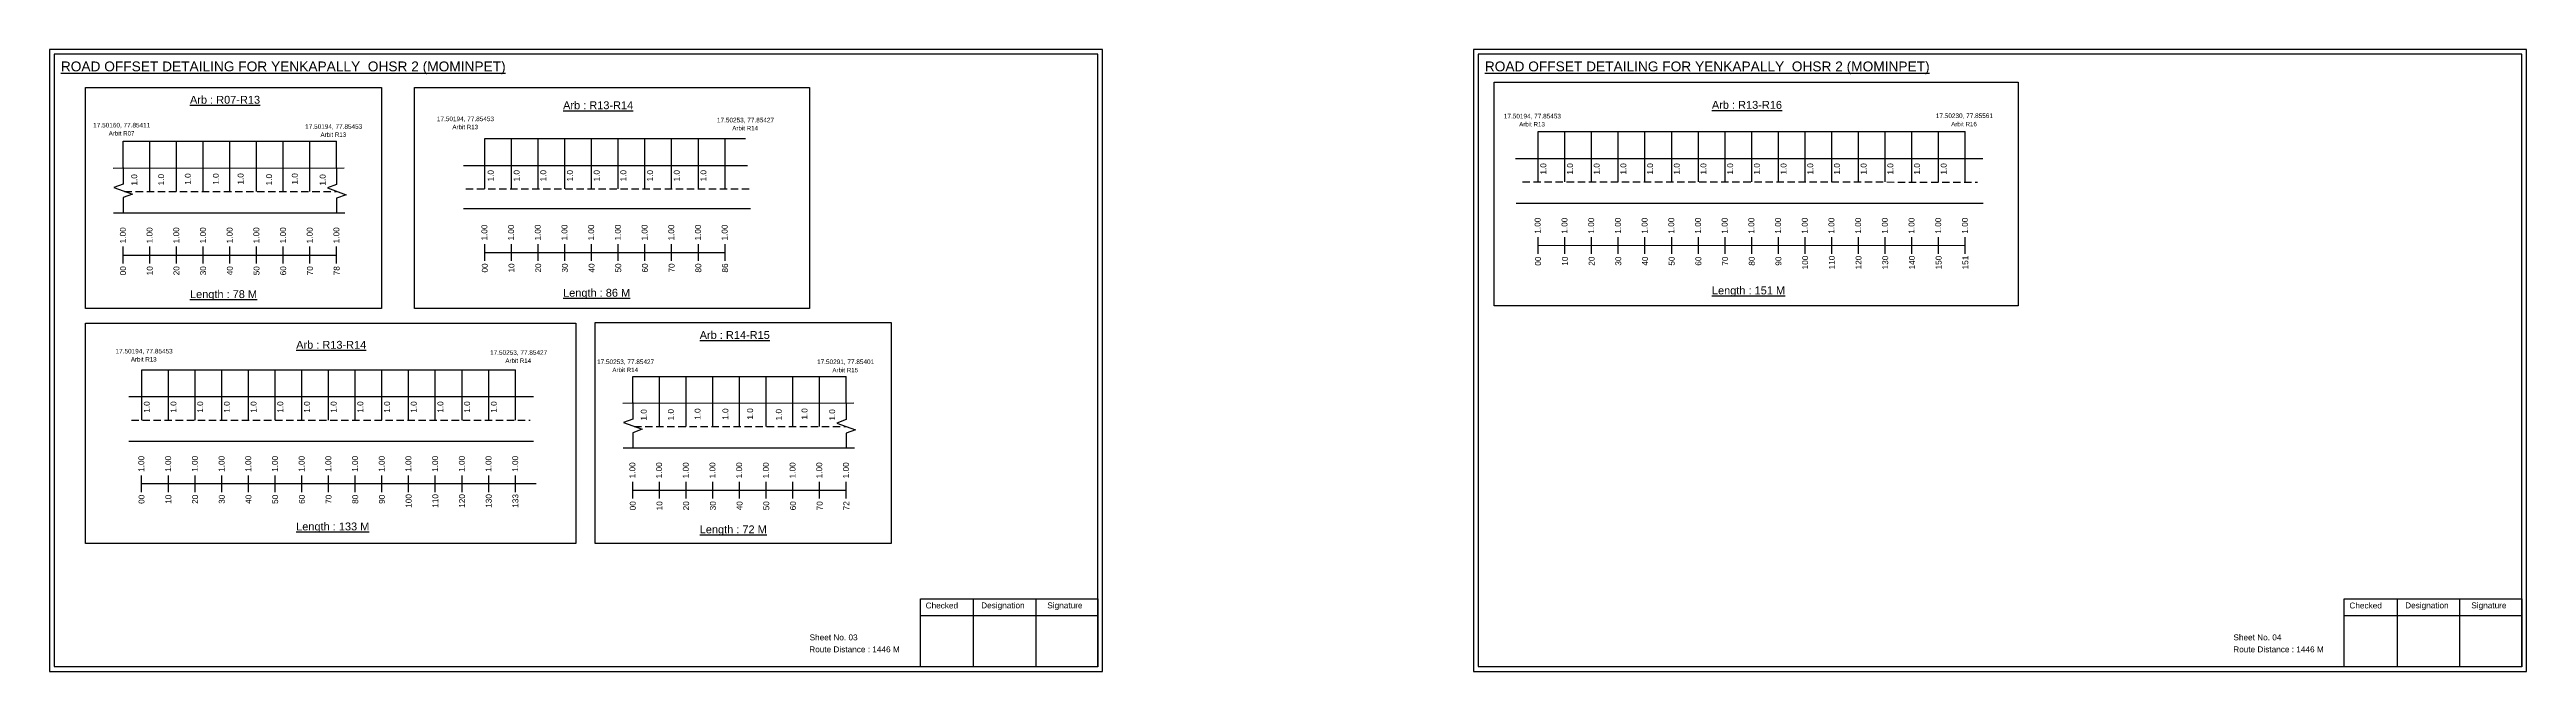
# Model space of a CAD drawing. Header units: inches. Extents: x -117 to 51867, y -12715 to 3423.
# Drawn here: x 47133 to 48395, y -2533 to -2216 of the extents above; entities that cross this region are included whole.
import ezdxf

# ---------------------------------------------------------------- set-up
doc = ezdxf.new("R2010")
doc.units = ezdxf.units.IN
doc.header["$MEASUREMENT"] = 0
doc.linetypes.add('DASHED2', pattern=[0.375, 0.25, -0.125])
doc.layers.add('PDF_Geometry', color=7, linetype='Continuous')
doc.layers.add('PDF_Text', color=5, linetype='Continuous')
doc.styles.add('PDF Arial', font='arial.ttf')
doc.styles.get("Standard").update_dxf_attribs({"font": 'arial.ttf'})

msp = doc.modelspace()

# ---------------------------------------------------------------- linework, layer by layer
at = {"color": 5}
for p, q in [((47891.8, -2257.6), (48109.4, -2257.6)), ((47170.8, -2262.5), (47279.6, -2262.5)), ((47355.1, -2261.2), (47487.9, -2261.2)), ((47180.3, -2379), (47370.7, -2379)), ((47430.5, -2382.3), (47539.3, -2382.3))]:
    msp.add_line(p, q, dxfattribs=at)
for p, q in [((47891.8, -2283.2), (47891.8, -2257.6)), ((47905.4, -2283.2), (47905.4, -2257.6)), ((47919, -2283.2), (47919, -2257.6)), ((47932.6, -2283.2), (47932.6, -2257.6)), ((47946.2, -2283.2), (47946.2, -2257.6)), ((47959.8, -2283.2), (47959.8, -2257.6)), ((47973.4, -2283.2), (47973.4, -2257.6)), ((47987, -2283.2), (47987, -2257.6)), ((48000.6, -2283.2), (48000.6, -2257.6)), ((48014.2, -2283.2), (48014.2, -2257.6)), ((48027.8, -2283.2), (48027.8, -2257.6)), ((48041.4, -2283.2), (48041.4, -2257.6)), ((48055, -2283.2), (48055, -2257.6)), ((48068.6, -2283.2), (48068.6, -2257.6)), ((48082.2, -2283.2), (48082.2, -2257.6)), ((48095.8, -2283.2), (48095.8, -2257.6)), ((48109.4, -2283.2), (48109.4, -2257.6)), ((47170.8, -2276.2), (47170.8, -2262.5)), ((47184.4, -2288.1), (47184.4, -2262.5)), ((47198, -2288.1), (47198, -2262.5)), ((47211.6, -2288.1), (47211.6, -2262.5)), ((47225.2, -2288.1), (47225.2, -2262.5)), ((47238.8, -2288.1), (47238.8, -2262.5)), ((47252.4, -2288.1), (47252.4, -2262.5)), ((47266, -2288.1), (47266, -2262.5)), ((47279.6, -2276.2), (47279.6, -2262.5)), ((47355.1, -2286.7), (47355.1, -2261.2)), ((47368.7, -2286.7), (47368.7, -2261.2)), ((47382.3, -2286.7), (47382.3, -2261.2)), ((47395.9, -2286.7), (47395.9, -2261.2)), ((47409.5, -2286.7), (47409.5, -2261.2)), ((47423.1, -2286.7), (47423.1, -2261.2)), ((47436.7, -2286.7), (47436.7, -2261.2)), ((47450.3, -2286.7), (47450.3, -2261.2)), ((47463.9, -2286.7), (47463.9, -2261.2)), ((47477.5, -2286.7), (47477.5, -2261.2)), ((47880.2, -2271.3), (48118.3, -2271.3)), ((47165.8, -2276.2), (47283.4, -2276.1)), ((47344.2, -2274.8), (47489, -2274.8)), ((47880.6, -2294), (48118.5, -2294)), ((47166, -2298.9), (47283.8, -2298.9)), ((47490.4, -2297), (47344.2, -2297)), ((47180.3, -2404.6), (47180.3, -2379)), ((47193.9, -2404.5), (47193.9, -2379)), ((47207.5, -2404.5), (47207.5, -2379)), ((47221.1, -2404.5), (47221.1, -2379)), ((47234.7, -2404.5), (47234.7, -2379)), ((47248.3, -2404.5), (47248.3, -2379)), ((47261.9, -2404.5), (47261.9, -2379)), ((47275.5, -2404.5), (47275.5, -2379)), ((47289.1, -2404.5), (47289.1, -2379)), ((47302.7, -2404.5), (47302.7, -2379)), ((47316.3, -2404.5), (47316.3, -2379)), ((47329.9, -2404.5), (47329.9, -2379)), ((47343.5, -2404.5), (47343.5, -2379)), ((47357.1, -2404.5), (47357.1, -2379)), ((47370.7, -2404.5), (47370.7, -2379)), ((47430.5, -2395.9), (47430.5, -2382.3)), ((47444.1, -2407.8), (47444.1, -2382.3)), ((47457.7, -2407.8), (47457.7, -2382.3)), ((47471.3, -2407.8), (47471.3, -2382.3)), ((47484.9, -2407.8), (47484.9, -2382.3)), ((47498.5, -2407.8), (47498.5, -2382.3)), ((47512.1, -2407.8), (47512.1, -2382.3)), ((47525.7, -2407.8), (47525.7, -2382.3)), ((47539.3, -2395.9), (47539.3, -2382.3)), ((47173.8, -2392.6), (47379.9, -2392.6)), ((47425.5, -2395.9), (47543.1, -2395.8)), ((47173.7, -2415.2), (47379.9, -2415.3)), ((47425.6, -2418.6), (47543.4, -2418.6))]:
    msp.add_line(p, q)
at = {"linetype": 'DASHED2', "ltscale": 15}
for p, q in [((47883.8, -2283.2), (48115.6, -2283.3)), ((47171.6, -2288.1), (47279.6, -2288.1)), ((47345.5, -2286.7), (47489.9, -2286.7)), ((47175.1, -2404.6), (47378.3, -2404.5)), ((47431.2, -2407.8), (47539.3, -2407.8))]:
    msp.add_line(p, q, dxfattribs=at)
at = {"color": 217, "true_color": 0x93278f}
for p, q in [((47170.8, -2324.8), (47170.8, -2316.2)), ((47170.8, -2320.5), (47279.6, -2320.5)), ((47184.4, -2324.8), (47184.4, -2316.2)), ((47198, -2324.8), (47198, -2316.2)), ((47211.6, -2324.8), (47211.6, -2316.2)), ((47225.2, -2324.8), (47225.2, -2316.2)), ((47238.8, -2324.8), (47238.8, -2316.2)), ((47252.4, -2324.8), (47252.4, -2316.2)), ((47266, -2324.8), (47266, -2316.2)), ((47279.6, -2324.8), (47279.6, -2316.2)), ((47355.1, -2323.4), (47355.1, -2314.9)), ((47355.1, -2319.1), (47477.5, -2319.1)), ((47368.7, -2323.4), (47368.7, -2314.9)), ((47382.3, -2323.4), (47382.3, -2314.9)), ((47395.9, -2323.4), (47395.9, -2314.9)), ((47409.5, -2323.4), (47409.5, -2314.9)), ((47423.1, -2323.4), (47423.1, -2314.9)), ((47436.7, -2323.4), (47436.7, -2314.9)), ((47450.3, -2323.4), (47450.3, -2314.9)), ((47463.9, -2323.4), (47463.9, -2314.9)), ((47477.5, -2323.4), (47477.5, -2314.9)), ((47891.7, -2319.9), (47891.7, -2311.3)), ((47891.8, -2315.6), (48109.4, -2315.5)), ((47905.4, -2319.9), (47905.4, -2311.3)), ((47919, -2319.9), (47919, -2311.3)), ((47932.6, -2319.9), (47932.6, -2311.3)), ((47946.2, -2319.9), (47946.2, -2311.3)), ((47959.8, -2319.9), (47959.8, -2311.3)), ((47973.4, -2319.9), (47973.4, -2311.3)), ((47987, -2319.9), (47987, -2311.3)), ((48000.6, -2319.9), (48000.6, -2311.3)), ((48014.2, -2319.9), (48014.2, -2311.3)), ((48027.8, -2319.9), (48027.8, -2311.3)), ((48041.4, -2319.9), (48041.4, -2311.3)), ((48055, -2319.9), (48055, -2311.3)), ((48068.6, -2319.9), (48068.6, -2311.3)), ((48082.2, -2319.9), (48082.2, -2311.3)), ((48095.8, -2319.9), (48095.8, -2311.3)), ((48109.4, -2319.9), (48109.4, -2311.3)), ((47180.2, -2441.2), (47180.2, -2432.7)), ((47193.9, -2441.2), (47193.9, -2432.7)), ((47207.5, -2441.2), (47207.5, -2432.7)), ((47221.1, -2441.2), (47221.1, -2432.7)), ((47234.7, -2441.2), (47234.7, -2432.7)), ((47248.3, -2441.2), (47248.3, -2432.7)), ((47261.9, -2441.2), (47261.9, -2432.7)), ((47275.5, -2441.2), (47275.5, -2432.7)), ((47289.1, -2441.2), (47289.1, -2432.7)), ((47302.7, -2441.2), (47302.7, -2432.7)), ((47316.3, -2441.2), (47316.3, -2432.7)), ((47329.9, -2441.2), (47329.9, -2432.7)), ((47343.5, -2441.2), (47343.5, -2432.7)), ((47357.1, -2441.2), (47357.1, -2432.7)), ((47370.7, -2441.2), (47370.7, -2432.7)), ((47180.2, -2436.9), (47381.3, -2436.9)), ((47430.5, -2444.5), (47430.5, -2435.9)), ((47430.5, -2440.2), (47539.3, -2440.2)), ((47444.1, -2444.5), (47444.1, -2435.9)), ((47457.7, -2444.5), (47457.7, -2435.9)), ((47471.3, -2444.5), (47471.3, -2435.9)), ((47484.9, -2444.5), (47484.9, -2435.9)), ((47498.5, -2444.5), (47498.5, -2435.9)), ((47512.1, -2444.5), (47512.1, -2435.9)), ((47525.7, -2444.5), (47525.7, -2435.9)), ((47539.3, -2444.5), (47539.3, -2435.9))]:
    msp.add_line(p, q, dxfattribs=at)
for points in [[(47869.3, -2232.5), (48136.4, -2232.5), (48136.4, -2346.4), (47869.3, -2346.4)], [(47151.6, -2235.1), (47302.5, -2235.1), (47302.5, -2347.7), (47151.6, -2347.7)], [(47319.3, -2235.1), (47520.6, -2235.1), (47520.6, -2347.7), (47319.3, -2347.7)], [(47151.6, -2355.1), (47401.5, -2355.1), (47401.5, -2467.4), (47151.6, -2467.4)], [(47411.3, -2354.8), (47562.1, -2354.8), (47562.1, -2467.4), (47411.3, -2467.4)]]:
    msp.add_lwpolyline(points, close=True)
at = {"linetype": 'Continuous'}
for points in [[(47170.8, -2275.9), (47170.8, -2284.3), (47166.1, -2286.1), (47175.6, -2289.5), (47170.8, -2291.2), (47170.8, -2298.6)], [(47279.6, -2276.2), (47279.6, -2284.6), (47274.9, -2286.3), (47284.4, -2289.8), (47279.6, -2291.5), (47279.6, -2298.9)], [(47430.5, -2395.6), (47430.5, -2404.1), (47425.7, -2405.8), (47435.2, -2409.2), (47430.5, -2411), (47430.5, -2418.3)], [(47539.3, -2395.9), (47539.3, -2404.3), (47534.5, -2406.1), (47544, -2409.5), (47539.3, -2411.2), (47539.3, -2418.6)]]:
    msp.add_lwpolyline(points, dxfattribs=at)
at = {"layer": 'PDF_Geometry'}
for points in [[(47133.3, -2215.8), (47133.3, -2532.5), (47669.8, -2532.5), (47669.8, -2215.8)], [(47135.7, -2218.2), (47135.7, -2530.1), (47667.4, -2530.1), (47667.4, -2218.2)], [(47858.8, -2215.8), (47858.8, -2532.5), (48395.3, -2532.5), (48395.3, -2215.8)], [(47861.2, -2218.2), (47861.2, -2530.1), (48392.9, -2530.1), (48392.9, -2218.2)]]:
    msp.add_lwpolyline(points, close=True, dxfattribs=at)
at = {"layer": 'PDF_Geometry', "color": 242, "true_color": 0xcc1f26}
for points in [[(47667.4, -2530.2), (47577.1, -2530.2), (47577.1, -2495.6), (47667.4, -2495.6)], [(48392.9, -2530.2), (48302.5, -2530.2), (48302.5, -2495.6), (48392.9, -2495.6)]]:
    msp.add_lwpolyline(points, close=True, dxfattribs=at)
for points in [[(47604, -2495.6), (47604, -2530.2)], [(47635.8, -2495.6), (47635.8, -2530.2)], [(48329.5, -2495.6), (48329.5, -2530.2)], [(48361.2, -2495.6), (48361.2, -2530.2)], [(47577.1, -2504), (47667.4, -2504)], [(48302.5, -2504), (48392.9, -2504)]]:
    msp.add_lwpolyline(points, dxfattribs=at)

# ---------------------------------------------------------------- texts
at = {"color": 242, "true_color": 0xcd2027}
for s, height, p in [('%%UROAD OFFSET DETAILING FOR YENKAPALLY  OHSR 2 (MOMINPET)', 5, (47139.1, -2226.9)), ('%%UROAD OFFSET DETAILING FOR YENKAPALLY  OHSR 2 (MOMINPET)', 5, (47864.6, -2226.9)), ('%%UArb : R07-R13', 4, (47204.9, -2243.4)), ('%%UArb : R13-R14', 4, (47395, -2246.2)), ('%%UArb : R13-R16', 4, (47980.3, -2246)), ('%%ULength : 78 M', 4, (47204.9, -2342.4)), ('%%ULength : 86 M', 4, (47395, -2341.7)), ('%%ULength : 151 M', 4, (47980.3, -2340.5)), ('%%UArb : R14-R15', 4, (47464.6, -2363.2)), ('%%UArb : R13-R14', 4, (47259, -2368.2)), ('%%ULength : 133 M', 4, (47259, -2460.7)), ('%%ULength : 72 M', 4, (47464.6, -2462.2))]:
    msp.add_text(s, height=height, dxfattribs=at).set_placement(p)
at = {"color": 5}
for s, height, p in [('17.50160, 77.85411', 2.34, (47155.6, -2255.5)), ('Arbit R07', 2.25, (47163.5, -2259.6)), ('17.50194, 77.85453', 2.34, (47263.6, -2256.2)), ('Arbit R13', 2.25, (47271.4, -2260.3)), ('17.50194, 77.85453', 2.34, (47330.7, -2252.3)), ('Arbit R13', 2.25, (47338.6, -2256.4)), ('17.50253, 77.85427', 2.34, (47473.4, -2252.9)), ('Arbit R14', 2.25, (47481.2, -2257)), ('17.50194, 77.85453', 2.34, (47874.3, -2250.9)), ('Arbit R13', 2.25, (47882.1, -2255)), ('17.50230, 77.85561', 2.34, (48094.4, -2250.7)), ('Arbit R16', 2.25, (48102.2, -2254.9)), ('17.50194, 77.85453', 2.34, (47167, -2370.6)), ('Arbit R13', 2.25, (47174.8, -2374.7)), ('17.50253, 77.85427', 2.34, (47357.8, -2371.3)), ('Arbit R14', 2.25, (47365.6, -2375.4)), ('17.50253, 77.85427', 2.34, (47412.3, -2376)), ('Arbit R14', 2.25, (47420.1, -2380.1)), ('17.50291, 77.85401', 2.34, (47524.4, -2376)), ('Arbit R15', 2.25, (47532.2, -2380.2))]:
    msp.add_text(s, height=height, dxfattribs=at).set_placement(p)
for p in [(47178, -2285.1), (47191.7, -2285), (47205.3, -2284.7), (47219.6, -2284.7), (47232.2, -2284.6), (47246.7, -2285), (47259.8, -2284.6), (47274, -2285.1), (47359.6, -2283), (47372.8, -2283), (47386.4, -2283), (47400, -2283), (47413.6, -2283), (47427.2, -2283), (47440.8, -2283), (47454.4, -2283), (47468, -2283), (47895.9, -2279.5), (47909.5, -2279.5), (47923.1, -2279.5), (47936.7, -2279.5), (47950.3, -2279.5), (47963.9, -2279.5), (47977.5, -2279.5), (47991.1, -2279.5), (48004.7, -2279.5), (48018.3, -2279.5), (48031.9, -2279.5), (48045.5, -2279.5), (48059.1, -2279.5), (48072.7, -2279.5), (48086.3, -2279.5), (48099.9, -2279.5), (47184.4, -2400.8), (47198, -2400.8), (47211.6, -2400.8), (47225.2, -2400.8), (47238.8, -2400.8), (47252.4, -2400.8), (47266, -2400.8), (47279.6, -2400.8), (47293.2, -2400.8), (47306.8, -2400.8), (47320.4, -2400.8), (47334, -2400.8), (47347.6, -2400.8), (47361.2, -2400.8), (47437.6, -2404.8), (47451.4, -2404.7), (47465, -2404.4), (47479.2, -2404.4), (47491.8, -2404.3), (47506.4, -2404.7), (47519.5, -2404.3), (47533.6, -2404.8)]:
    msp.add_text('1.0', height=3, rotation=90).set_placement(p)
at = {"color": 217, "true_color": 0x93278f}
for s, p in [('1.00', (47172.2, -2314.5)), ('1.00', (47185.8, -2314.5)), ('1.00', (47199.4, -2314.5)), ('1.00', (47213, -2314.5)), ('1.00', (47226.6, -2314.5)), ('1.00', (47240.2, -2314.5)), ('1.00', (47253.8, -2314.5)), ('1.00', (47267.4, -2314.5)), ('1.00', (47281, -2314.5)), ('1.00', (47356.4, -2313.1)), ('1.00', (47370, -2313.1)), ('1.00', (47383.6, -2313.1)), ('1.00', (47397.2, -2313.1)), ('1.00', (47410.8, -2313.1)), ('1.00', (47424.4, -2313.1)), ('1.00', (47438, -2313.1)), ('1.00', (47451.6, -2313.1)), ('1.00', (47465.2, -2313.1)), ('1.00', (47478.8, -2313.1)), ('1.00', (47893, -2309.6)), ('1.00', (47906.7, -2309.6)), ('1.00', (47920.3, -2309.6)), ('1.00', (47933.9, -2309.6)), ('1.00', (47947.5, -2309.6)), ('1.00', (47961.1, -2309.6)), ('1.00', (47974.7, -2309.6)), ('1.00', (47988.3, -2309.6)), ('1.00', (48001.9, -2309.6)), ('1.00', (48015.5, -2309.6)), ('1.00', (48029.1, -2309.6)), ('1.00', (48042.7, -2309.6)), ('1.00', (48056.3, -2309.6)), ('1.00', (48069.9, -2309.6)), ('1.00', (48083.5, -2309.6)), ('1.00', (48097.1, -2309.6)), ('1.00', (48110.7, -2309.6)), ('00', (47893.2, -2325.9)), ('10', (47906.9, -2325.9)), ('20', (47920.5, -2325.9)), ('30', (47934.1, -2325.9)), ('40', (47947.7, -2325.9)), ('50', (47961.3, -2325.9)), ('60', (47974.9, -2325.9)), ('70', (47988.5, -2325.9)), ('80', (48002.1, -2325.9)), ('90', (48015.7, -2325.9)), ('100', (48029.3, -2327.8)), ('110', (48042.9, -2327.8)), ('120', (48056.5, -2327.8)), ('130', (48070.1, -2327.8)), ('140', (48083.7, -2327.8)), ('150', (48097.3, -2327.8)), ('151', (48110.9, -2327.8)), ('00', (47172.3, -2330.8)), ('10', (47185.9, -2330.8)), ('20', (47199.5, -2330.8)), ('30', (47213.1, -2330.8)), ('40', (47226.7, -2330.8)), ('50', (47240.3, -2330.8)), ('60', (47253.9, -2330.8)), ('70', (47267.5, -2330.8)), ('78', (47281.1, -2330.8)), ('00', (47356.6, -2329.4)), ('10', (47370.2, -2329.4)), ('20', (47383.8, -2329.4)), ('30', (47397.4, -2329.4)), ('40', (47411, -2329.4)), ('50', (47424.6, -2329.4)), ('60', (47438.2, -2329.4)), ('70', (47451.8, -2329.4)), ('80', (47465.4, -2329.4)), ('86', (47479, -2329.4)), ('1.00', (47181.6, -2430.9)), ('1.00', (47195.3, -2430.9)), ('1.00', (47208.9, -2430.9)), ('1.00', (47222.5, -2430.9)), ('1.00', (47236.1, -2430.9)), ('1.00', (47249.7, -2430.9)), ('1.00', (47263.3, -2430.9)), ('1.00', (47276.9, -2430.9)), ('1.00', (47290.5, -2430.9)), ('1.00', (47304.1, -2430.9)), ('1.00', (47317.7, -2430.9)), ('1.00', (47331.3, -2430.9)), ('1.00', (47344.9, -2430.9)), ('1.00', (47358.5, -2430.9)), ('1.00', (47372.1, -2430.9)), ('1.00', (47431.8, -2434.2)), ('1.00', (47445.4, -2434.2)), ('1.00', (47459, -2434.2)), ('1.00', (47472.6, -2434.2)), ('1.00', (47486.2, -2434.2)), ('1.00', (47499.8, -2434.2)), ('1.00', (47513.4, -2434.2)), ('1.00', (47527, -2434.2)), ('1.00', (47540.6, -2434.2)), ('00', (47181.7, -2447.2)), ('10', (47195.4, -2447.2)), ('20', (47209, -2447.2)), ('30', (47222.6, -2447.2)), ('40', (47236.2, -2447.2)), ('50', (47249.8, -2447.2)), ('60', (47263.4, -2447.2)), ('70', (47277, -2447.2)), ('80', (47290.6, -2447.2)), ('90', (47304.2, -2447.2)), ('100', (47317.8, -2449.2)), ('110', (47331.4, -2449.2)), ('120', (47345, -2449.2)), ('130', (47358.6, -2449.2)), ('133', (47372.2, -2449.2)), ('00', (47432, -2450.5)), ('10', (47445.6, -2450.5)), ('20', (47459.2, -2450.5)), ('30', (47472.8, -2450.5)), ('40', (47486.4, -2450.5)), ('50', (47500, -2450.5)), ('60', (47513.6, -2450.5)), ('70', (47527.2, -2450.5)), ('72', (47540.8, -2450.5))]:
    msp.add_text(s, height=3, rotation=90, dxfattribs=at).set_placement(p)
for s, p in [('Sheet No. 03', (47520.6, -2516.7)), ('Route Distance : 1446 M', (47520.4, -2522.8)), ('Sheet No. 04', (48246, -2516.7)), ('Route Distance : 1446 M', (48245.9, -2522.8))]:
    msp.add_text(s, height=3).set_placement(p)
at = {"layer": 'PDF_Text', "color": 7, "attachment_point": 7, "style": 'PDF Arial'}
for s, insert, char_height in [('Checked', (47579.7, -2500.5), 3), ('Designation', (47608, -2501.3), 3.001), ('Signature', (47641.7, -2501.3), 3), ('Checked', (48305.1, -2500.5), 3), ('Designation', (48333.5, -2501.3), 3.001), ('Signature', (48367.2, -2501.3), 3)]:
    msp.add_mtext(s, dxfattribs=dict(at, insert=insert, char_height=char_height))

doc.saveas('drawing.dxf')
